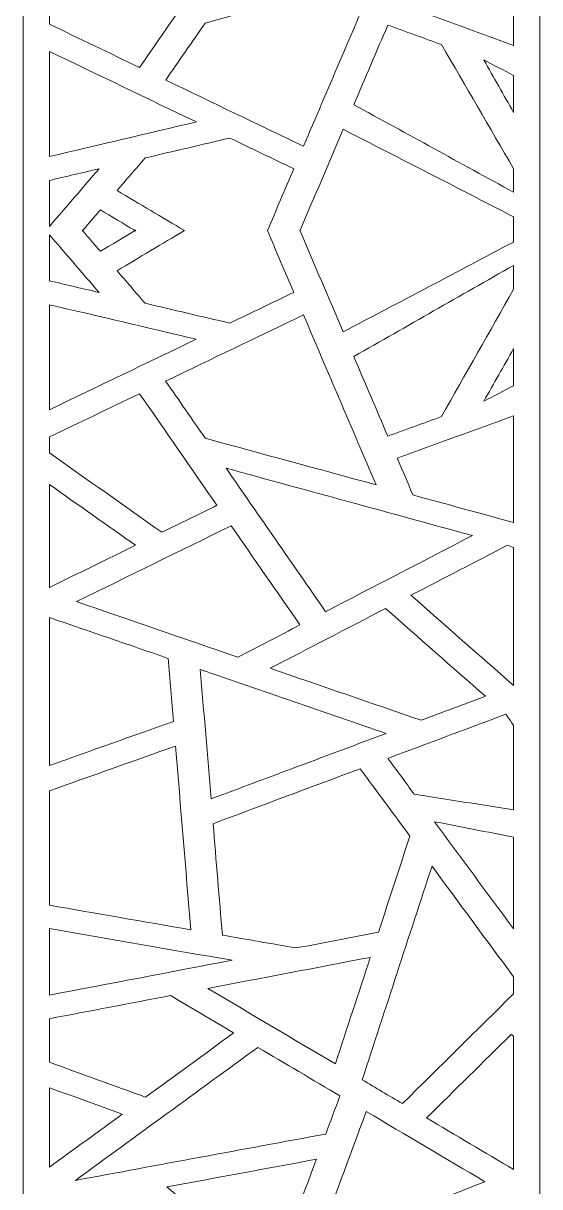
# Model space of a CAD drawing. Header units: centimetres. Extents: x 10.1 to 19.8, y -9.5 to 9.5.
# Drawn here: x 16.45 to 19.76, y -5.48 to 1.97 of the extents above; entities that cross this region are included whole.
import ezdxf

# ---------------------------------------------------------------- set-up
doc = ezdxf.new("R2010")
doc.units = ezdxf.units.CM
doc.header["$MEASUREMENT"] = 0
doc.layers.add('layer 1', color=7, linetype='Continuous')

msp = doc.modelspace()

# ---------------------------------------------------------------- linework, layer by layer
at = {"layer": 'layer 1', "color": 250, "lineweight": 9}
for points, knots in [([(19.59368, 9.45402), (19.59368, 9.25431), (19.59368, 9.05455), (19.59368, 8.85482), (19.59368, 8.85482), (19.43843, 8.76631), (19.28318, 8.67776), (19.12794, 8.58926), (19.12794, 8.58926), (19.03701, 8.70576), (18.94611, 8.82228), (18.85515, 8.93878), (18.85515, 8.93878), (18.9279, 9.11047), (19.00064, 9.28219), (19.07343, 9.45388), (19.07343, 9.45388), (19.00417, 9.45425), (18.93488, 9.45461), (18.86562, 9.45498), (18.86562, 9.45498), (18.81714, 9.34058), (18.76867, 9.22612), (18.72021, 9.11174), (18.72021, 9.11174), (18.63074, 9.22638), (18.5413, 9.34102), (18.45183, 9.45567), (18.45183, 9.45567), (18.34398, 9.4556), (18.23614, 9.4555), (18.12832, 9.45545), (18.12832, 9.45545), (17.86495, 9.38577), (17.60158, 9.31606), (17.33825, 9.24636), (17.33825, 9.24636), (17.24853, 9.31729), (17.15885, 9.38819), (17.06912, 9.45908), (17.06912, 9.45908), (16.97869, 9.45912), (16.88823, 9.45915), (16.79777, 9.45919), (16.79777, 9.45919), (16.9102, 9.37034), (17.02261, 9.28146), (17.13506, 9.19258), (17.13506, 9.19258), (16.96365, 9.1472), (16.79222, 9.10186), (16.62081, 9.05646), (16.62081, 9.05646), (16.62081, 9.19067), (16.62081, 9.32486), (16.62081, 9.45903), (16.62081, 9.45903), (16.56496, 9.45912), (16.50916, 9.45924), (16.45333, 9.45931), (16.45333, 9.45931), (16.45333, 3.12597), (16.45333, -3.20739), (16.45333, -9.54069), (16.45333, -9.54069), (17.55592, -9.54069), (18.65855, -9.54069), (19.76116, -9.54069), (19.76116, -9.54069), (19.76116, -3.20925), (19.76116, 3.12228), (19.76116, 9.45371), (19.76116, 9.45371), (19.70533, 9.45385), (19.64948, 9.45392), (19.59368, 9.45402)], [0, 0, 0, 0, 0.05, 0.05, 0.05, 0.05, 0.1, 0.1, 0.1, 0.1, 0.15, 0.15, 0.15, 0.15, 0.2, 0.2, 0.2, 0.2, 0.25, 0.25, 0.25, 0.25, 0.3, 0.3, 0.3, 0.3, 0.35, 0.35, 0.35, 0.35, 0.4, 0.4, 0.4, 0.4, 0.45, 0.45, 0.45, 0.45, 0.5, 0.5, 0.5, 0.5, 0.55, 0.55, 0.55, 0.55, 0.6, 0.6, 0.6, 0.6, 0.65, 0.65, 0.65, 0.65, 0.7, 0.7, 0.7, 0.7, 0.75, 0.75, 0.75, 0.75, 0.8, 0.8, 0.8, 0.8, 0.85, 0.85, 0.85, 0.85, 0.9, 0.9, 0.9, 0.9, 1, 1, 1, 1]), ([(16.62081, 1.96413), (16.81323, 1.87174), (17.00567, 1.77935), (17.19809, 1.6869), (17.19809, 1.6869), (17.36343, 1.92514), (17.52877, 2.16339), (17.69411, 2.40163), (17.69411, 2.40163), (17.57674, 2.45923), (17.45934, 2.51677), (17.34197, 2.57434), (17.34197, 2.57434), (17.10158, 2.40488), (16.8612, 2.2354), (16.62081, 2.06592), (16.62081, 2.06592), (16.62081, 2.03202), (16.62081, 1.9981), (16.62081, 1.96413)], [0, 0, 0, 0, 0.1666667, 0.1666667, 0.1666667, 0.1666667, 0.3333333, 0.3333333, 0.3333333, 0.3333333, 0.5, 0.5, 0.5, 0.5, 0.6666667, 0.6666667, 0.6666667, 0.6666667, 1, 1, 1, 1]), ([(19.59368, 2.51183), (19.37891, 2.45302), (19.16417, 2.39422), (18.94938, 2.33541), (18.94938, 2.33541), (18.91573, 2.25672), (18.88212, 2.17802), (18.84843, 2.09933), (18.84843, 2.09933), (19.09684, 2.00915), (19.34527, 1.91898), (19.59368, 1.82883), (19.59368, 1.82883), (19.59368, 2.05649), (19.59368, 2.28415), (19.59368, 2.51183)], [0, 0, 0, 0, 0.2, 0.2, 0.2, 0.2, 0.4, 0.4, 0.4, 0.4, 0.6, 0.6, 0.6, 0.6, 1, 1, 1, 1]), ([(18.71341, 2.2709), (18.34857, 2.17118), (17.98373, 2.07145), (17.61885, 1.97172), (17.61885, 1.97172), (17.53439, 1.84998), (17.44991, 1.72828), (17.36545, 1.60656), (17.36545, 1.60656), (17.65966, 1.46528), (17.95386, 1.32396), (18.24812, 1.18267), (18.24812, 1.18267), (18.4032, 1.54539), (18.55833, 1.90816), (18.71341, 2.2709)], [0, 0, 0, 0, 0.2, 0.2, 0.2, 0.2, 0.4, 0.4, 0.4, 0.4, 0.6, 0.6, 0.6, 0.6, 1, 1, 1, 1]), ([(19.59368, 1.03864), (19.43977, 1.30366), (19.28587, 1.5687), (19.13194, 1.83372), (19.13194, 1.83372), (19.01739, 1.87529), (18.90282, 1.91689), (18.78822, 1.9585), (18.78822, 1.9585), (18.71555, 1.78846), (18.64286, 1.61846), (18.57016, 1.44846), (18.57016, 1.44846), (18.91133, 1.26193), (19.25251, 1.07539), (19.59368, 0.88885), (19.59368, 0.88885), (19.59368, 0.9388), (19.59368, 0.98872), (19.59368, 1.03864)], [0, 0, 0, 0, 0.1666667, 0.1666667, 0.1666667, 0.1666667, 0.3333333, 0.3333333, 0.3333333, 0.3333333, 0.5, 0.5, 0.5, 0.5, 0.6666667, 0.6666667, 0.6666667, 0.6666667, 1, 1, 1, 1]), ([(16.62081, 1.11701), (16.93448, 1.19069), (17.24813, 1.26433), (17.5618, 1.33799), (17.5618, 1.33799), (17.24813, 1.48857), (16.93448, 1.63921), (16.62081, 1.78985), (16.62081, 1.78985), (16.62081, 1.56557), (16.62081, 1.34133), (16.62081, 1.11701)], [0, 0, 0, 0, 0.25, 0.25, 0.25, 0.25, 0.5, 0.5, 0.5, 0.5, 1, 1, 1, 1]), ([(19.59368, 1.63568), (19.53011, 1.6689), (19.46654, 1.70214), (19.403, 1.73534), (19.403, 1.73534), (19.46654, 1.62317), (19.53011, 1.51095), (19.59368, 1.39873), (19.59368, 1.39873), (19.59368, 1.47773), (19.59368, 1.5567), (19.59368, 1.63568)], [0, 0, 0, 0, 0.25, 0.25, 0.25, 0.25, 0.5, 0.5, 0.5, 0.5, 1, 1, 1, 1]), ([(19.59368, 0.7313), (19.23006, 0.91791), (18.86647, 1.10454), (18.50288, 1.29115), (18.50288, 1.29115), (18.4108, 1.07579), (18.31874, 0.86046), (18.22666, 0.6451), (18.22666, 0.6451), (18.22586, 0.6451), (18.22509, 0.6451), (18.22433, 0.6451), (18.22433, 0.6451), (18.22471, 0.64421), (18.22509, 0.64329), (18.22549, 0.6424), (18.22549, 0.6424), (18.22518, 0.64162), (18.22485, 0.64089), (18.22452, 0.64016), (18.22452, 0.64016), (18.22518, 0.64016), (18.22581, 0.64016), (18.22643, 0.64016), (18.22643, 0.64016), (18.31851, 0.42481), (18.41061, 0.20947), (18.50269, -0.00588), (18.50269, -0.00588), (18.86635, 0.18588), (19.23002, 0.37764), (19.59368, 0.5694), (19.59368, 0.5694), (19.59368, 0.62339), (19.59368, 0.67733), (19.59368, 0.7313)], [0, 0, 0, 0, 0.1, 0.1, 0.1, 0.1, 0.2, 0.2, 0.2, 0.2, 0.3, 0.3, 0.3, 0.3, 0.4, 0.4, 0.4, 0.4, 0.5, 0.5, 0.5, 0.5, 0.6, 0.6, 0.6, 0.6, 0.7, 0.7, 0.7, 0.7, 0.8, 0.8, 0.8, 0.8, 1, 1, 1, 1]), ([(18.01707, 0.6424), (18.07348, 0.77428), (18.12985, 0.90617), (18.18627, 1.03808), (18.18627, 1.03808), (18.04946, 1.10376), (17.91269, 1.16945), (17.77588, 1.23515), (17.77588, 1.23515), (17.59513, 1.19271), (17.41436, 1.15027), (17.23359, 1.10781), (17.23359, 1.10781), (17.17381, 1.03831), (17.11398, 0.96882), (17.05418, 0.89937), (17.05418, 0.89937), (17.19799, 0.81381), (17.34183, 0.72827), (17.48564, 0.64268), (17.48564, 0.64268), (17.34178, 0.55709), (17.19788, 0.47151), (17.05397, 0.38592), (17.05397, 0.38592), (17.11379, 0.3164), (17.17355, 0.2469), (17.23338, 0.17746), (17.23338, 0.17746), (17.41415, 0.13499), (17.5949, 0.09255), (17.77567, 0.05013), (17.77567, 0.05013), (17.91245, 0.11582), (18.04925, 0.1815), (18.18606, 0.24721), (18.18606, 0.24721), (18.12973, 0.37895), (18.07341, 0.51065), (18.01707, 0.6424)], [0, 0, 0, 0, 0.0909091, 0.0909091, 0.0909091, 0.0909091, 0.1818182, 0.1818182, 0.1818182, 0.1818182, 0.2727273, 0.2727273, 0.2727273, 0.2727273, 0.3636364, 0.3636364, 0.3636364, 0.3636364, 0.4545455, 0.4545455, 0.4545455, 0.4545455, 0.5454545, 0.5454545, 0.5454545, 0.5454545, 0.6363636, 0.6363636, 0.6363636, 0.6363636, 0.7272727, 0.7272727, 0.7272727, 0.7272727, 0.8181818, 0.8181818, 0.8181818, 0.8181818, 1, 1, 1, 1]), ([(16.62081, 0.66898), (16.72682, 0.79221), (16.83287, 0.91539), (16.93888, 1.03864), (16.93888, 1.03864), (16.83287, 1.01371), (16.72682, 0.98884), (16.62081, 0.96395), (16.62081, 0.96395), (16.62081, 0.86559), (16.62081, 0.7673), (16.62081, 0.66898)], [0, 0, 0, 0, 0.25, 0.25, 0.25, 0.25, 0.5, 0.5, 0.5, 0.5, 1, 1, 1, 1]), ([(16.83315, 0.64251), (16.83247, 0.64171), (16.83181, 0.64094), (16.83113, 0.64016), (16.83113, 0.64016), (16.83247, 0.64016), (16.83386, 0.64016), (16.83518, 0.64016), (16.83518, 0.64016), (16.87251, 0.5968), (16.90978, 0.55345), (16.94711, 0.51006), (16.94711, 0.51006), (17.01997, 0.55345), (17.09288, 0.5968), (17.16574, 0.64016), (17.16574, 0.64016), (17.16859, 0.64016), (17.17146, 0.64016), (17.17428, 0.64016), (17.17428, 0.64016), (17.17287, 0.64101), (17.17146, 0.64186), (17.17002, 0.64268), (17.17002, 0.64268), (17.17139, 0.64348), (17.1727, 0.6443), (17.17409, 0.6451), (17.17409, 0.6451), (17.17139, 0.6451), (17.16866, 0.6451), (17.16595, 0.6451), (17.16595, 0.6451), (17.09309, 0.68846), (17.02018, 0.73182), (16.9473, 0.77515), (16.9473, 0.77515), (16.90999, 0.73182), (16.8727, 0.68846), (16.83539, 0.6451), (16.83539, 0.6451), (16.83388, 0.6451), (16.83242, 0.6451), (16.83092, 0.6451), (16.83092, 0.6451), (16.83165, 0.64426), (16.83242, 0.64336), (16.83315, 0.64251)], [0, 0, 0, 0, 0.0769231, 0.0769231, 0.0769231, 0.0769231, 0.1538462, 0.1538462, 0.1538462, 0.1538462, 0.2307692, 0.2307692, 0.2307692, 0.2307692, 0.3076923, 0.3076923, 0.3076923, 0.3076923, 0.3846154, 0.3846154, 0.3846154, 0.3846154, 0.4615385, 0.4615385, 0.4615385, 0.4615385, 0.5384615, 0.5384615, 0.5384615, 0.5384615, 0.6153846, 0.6153846, 0.6153846, 0.6153846, 0.6923077, 0.6923077, 0.6923077, 0.6923077, 0.7692308, 0.7692308, 0.7692308, 0.7692308, 0.8461538, 0.8461538, 0.8461538, 0.8461538, 1, 1, 1, 1]), ([(16.62081, 0.32127), (16.72677, 0.29638), (16.83271, 0.27151), (16.93867, 0.24662), (16.93867, 0.24662), (16.83271, 0.36978), (16.72677, 0.49289), (16.62081, 0.616), (16.62081, 0.616), (16.62081, 0.51778), (16.62081, 0.41954), (16.62081, 0.32127)], [0, 0, 0, 0, 0.25, 0.25, 0.25, 0.25, 0.5, 0.5, 0.5, 0.5, 1, 1, 1, 1]), ([(19.59368, 0.41951), (19.25244, 0.22528), (18.91117, 0.03103), (18.56995, -0.1632), (18.56995, -0.1632), (18.64262, -0.3332), (18.71532, -0.50319), (18.78801, -0.67324), (18.78801, -0.67324), (18.90258, -0.63164), (19.01713, -0.59003), (19.13175, -0.54846), (19.13175, -0.54846), (19.2857, -0.27662), (19.43968, -0.00477), (19.59368, 0.26702), (19.59368, 0.26702), (19.59368, 0.31783), (19.59368, 0.36865), (19.59368, 0.41951)], [0, 0, 0, 0, 0.1666667, 0.1666667, 0.1666667, 0.1666667, 0.3333333, 0.3333333, 0.3333333, 0.3333333, 0.5, 0.5, 0.5, 0.5, 0.6666667, 0.6666667, 0.6666667, 0.6666667, 1, 1, 1, 1]), ([(16.62081, -0.50449), (16.93439, -0.3539), (17.24796, -0.20331), (17.56154, -0.05272), (17.56154, -0.05272), (17.24796, 0.02092), (16.93439, 0.09455), (16.62081, 0.16816), (16.62081, 0.16816), (16.62081, -0.05606), (16.62081, -0.28026), (16.62081, -0.50449)], [0, 0, 0, 0, 0.25, 0.25, 0.25, 0.25, 0.5, 0.5, 0.5, 0.5, 1, 1, 1, 1]), ([(18.7132, -0.98564), (18.55807, -0.62289), (18.40299, -0.26017), (18.24791, 0.10257), (18.24791, 0.10257), (17.95364, -0.0387), (17.65945, -0.18002), (17.36519, -0.32131), (17.36519, -0.32131), (17.4497, -0.44301), (17.53415, -0.56471), (17.61864, -0.68646), (17.61864, -0.68646), (17.98347, -0.78616), (18.34831, -0.88591), (18.7132, -0.98564)], [0, 0, 0, 0, 0.2, 0.2, 0.2, 0.2, 0.4, 0.4, 0.4, 0.4, 0.6, 0.6, 0.6, 0.6, 1, 1, 1, 1]), ([(19.59368, -0.11311), (19.53006, -0.22545), (19.4664, -0.33778), (19.40281, -0.4501), (19.40281, -0.4501), (19.4664, -0.41683), (19.53006, -0.38356), (19.59368, -0.35032), (19.59368, -0.35032), (19.59368, -0.27123), (19.59368, -0.19221), (19.59368, -0.11311)], [0, 0, 0, 0, 0.25, 0.25, 0.25, 0.25, 0.5, 0.5, 0.5, 0.5, 1, 1, 1, 1]), ([(16.62081, -0.78082), (16.86113, -0.95025), (17.10142, -1.11964), (17.34174, -1.28907), (17.34174, -1.28907), (17.45913, -1.23148), (17.5765, -1.17396), (17.69389, -1.11637), (17.69389, -1.11637), (17.52856, -0.87812), (17.36322, -0.63993), (17.19788, -0.40168), (17.19788, -0.40168), (17.0055, -0.49404), (16.81313, -0.58643), (16.62081, -0.67879), (16.62081, -0.67879), (16.62081, -0.71278), (16.62081, -0.74683), (16.62081, -0.78082)], [0, 0, 0, 0, 0.1666667, 0.1666667, 0.1666667, 0.1666667, 0.3333333, 0.3333333, 0.3333333, 0.3333333, 0.5, 0.5, 0.5, 0.5, 0.6666667, 0.6666667, 0.6666667, 0.6666667, 1, 1, 1, 1]), ([(19.59368, -0.54347), (19.34517, -0.63369), (19.09674, -0.72389), (18.84824, -0.81406), (18.84824, -0.81406), (18.88186, -0.89276), (18.91555, -0.97145), (18.94919, -1.05015), (18.94919, -1.05015), (19.164, -1.10896), (19.37882, -1.1678), (19.59368, -1.22659), (19.59368, -1.22659), (19.59368, -0.99888), (19.59368, -0.77122), (19.59368, -0.54347)], [0, 0, 0, 0, 0.2, 0.2, 0.2, 0.2, 0.4, 0.4, 0.4, 0.4, 0.6, 0.6, 0.6, 0.6, 1, 1, 1, 1]), ([(17.75193, -0.87848), (17.96447, -1.18476), (18.17707, -1.49107), (18.38962, -1.79735), (18.38962, -1.79735), (18.70315, -1.63483), (19.01666, -1.47239), (19.33014, -1.30987), (19.33014, -1.30987), (18.80406, -1.1661), (18.27802, -1.02227), (17.75193, -0.87848)], [0, 0, 0, 0, 0.25, 0.25, 0.25, 0.25, 0.5, 0.5, 0.5, 0.5, 1, 1, 1, 1]), ([(16.62081, -1.64262), (16.80471, -1.55244), (16.98861, -1.46225), (17.17254, -1.37203), (17.17254, -1.37203), (16.98861, -1.2424), (16.80471, -1.11277), (16.62081, -0.98307), (16.62081, -0.98307), (16.62081, -1.20292), (16.62081, -1.42277), (16.62081, -1.64262)], [0, 0, 0, 0, 0.25, 0.25, 0.25, 0.25, 0.5, 0.5, 0.5, 0.5, 1, 1, 1, 1]), ([(18.22553, -1.88235), (18.07859, -1.67066), (17.93165, -1.45895), (17.78475, -1.24727), (17.78475, -1.24727), (17.45459, -1.40915), (17.12447, -1.57105), (16.79438, -1.73294), (16.79438, -1.73294), (17.1388, -1.85148), (17.48324, -1.97), (17.82771, -2.08855), (17.82771, -2.08855), (17.9603, -2.01981), (18.09294, -1.95109), (18.22553, -1.88235)], [0, 0, 0, 0, 0.2, 0.2, 0.2, 0.2, 0.4, 0.4, 0.4, 0.4, 0.6, 0.6, 0.6, 0.6, 1, 1, 1, 1]), ([(19.59368, -1.3872), (19.581, -1.38195), (19.56834, -1.37673), (19.55571, -1.37155), (19.55571, -1.37155), (19.34924, -1.47853), (19.14276, -1.58552), (18.93634, -1.69254), (18.93634, -1.69254), (19.15544, -1.88501), (19.37456, -2.07745), (19.59368, -2.26989), (19.59368, -2.26989), (19.59368, -1.97565), (19.59368, -1.68144), (19.59368, -1.3872)], [0, 0, 0, 0, 0.2, 0.2, 0.2, 0.2, 0.4, 0.4, 0.4, 0.4, 0.6, 0.6, 0.6, 0.6, 1, 1, 1, 1]), ([(18.77343, -1.77695), (18.5272, -1.90456), (18.28098, -2.03218), (18.03474, -2.15979), (18.03474, -2.15979), (18.35728, -2.27078), (18.67977, -2.38178), (19.00231, -2.49277), (19.00231, -2.49277), (19.13937, -2.44156), (19.27636, -2.39032), (19.41342, -2.3391), (19.41342, -2.3391), (19.20011, -2.15172), (18.98673, -1.96434), (18.77343, -1.77695)], [0, 0, 0, 0, 0.2, 0.2, 0.2, 0.2, 0.4, 0.4, 0.4, 0.4, 0.6, 0.6, 0.6, 0.6, 1, 1, 1, 1]), ([(16.62081, -2.78223), (16.88576, -2.68822), (17.15071, -2.59417), (17.41565, -2.50011), (17.41565, -2.50011), (17.4045, -2.3655), (17.39333, -2.23091), (17.38213, -2.09629), (17.38213, -2.09629), (17.12838, -2.00896), (16.87458, -1.92164), (16.62081, -1.83426), (16.62081, -1.83426), (16.62081, -2.15026), (16.62081, -2.46628), (16.62081, -2.78223)], [0, 0, 0, 0, 0.2, 0.2, 0.2, 0.2, 0.4, 0.4, 0.4, 0.4, 0.6, 0.6, 0.6, 0.6, 1, 1, 1, 1]), ([(18.77797, -2.57662), (18.38101, -2.44005), (17.98413, -2.30346), (17.58723, -2.16687), (17.58723, -2.16687), (17.61017, -2.4432), (17.6331, -2.71958), (17.65604, -2.99597), (17.65604, -2.99597), (18.03001, -2.8562), (18.40395, -2.71639), (18.77797, -2.57662)], [0, 0, 0, 0, 0.25, 0.25, 0.25, 0.25, 0.5, 0.5, 0.5, 0.5, 1, 1, 1, 1]), ([(19.59368, -2.52519), (19.57714, -2.50145), (19.56065, -2.47767), (19.54411, -2.45391), (19.54411, -2.45391), (19.29217, -2.54808), (19.04019, -2.64228), (18.78822, -2.73645), (18.78822, -2.73645), (18.84471, -2.81305), (18.90119, -2.88963), (18.95768, -2.96628), (18.95768, -2.96628), (18.95777, -2.96606), (18.95782, -2.96585), (18.95789, -2.96569), (18.95789, -2.96569), (19.16984, -2.9991), (19.38173, -3.03253), (19.59368, -3.06596), (19.59368, -3.06596), (19.59368, -2.8857), (19.59368, -2.70545), (19.59368, -2.52519)], [0, 0, 0, 0, 0.1428571, 0.1428571, 0.1428571, 0.1428571, 0.2857143, 0.2857143, 0.2857143, 0.2857143, 0.4285714, 0.4285714, 0.4285714, 0.4285714, 0.5714286, 0.5714286, 0.5714286, 0.5714286, 0.7142857, 0.7142857, 0.7142857, 0.7142857, 1, 1, 1, 1]), ([(16.62081, -3.67702), (16.92265, -3.72922), (17.22446, -3.78142), (17.52632, -3.8336), (17.52632, -3.8336), (17.49378, -3.44157), (17.46125, -3.04953), (17.42871, -2.65748), (17.42871, -2.65748), (17.15941, -2.75306), (16.89009, -2.84867), (16.62081, -2.94426), (16.62081, -2.94426), (16.62081, -3.1885), (16.62081, -3.43275), (16.62081, -3.67702)], [0, 0, 0, 0, 0.2, 0.2, 0.2, 0.2, 0.4, 0.4, 0.4, 0.4, 0.6, 0.6, 0.6, 0.6, 1, 1, 1, 1]), ([(18.611, -2.80268), (18.29705, -2.92002), (17.98317, -3.03735), (17.66922, -3.15469), (17.66922, -3.15469), (17.68895, -3.39266), (17.70869, -3.63062), (17.72848, -3.86859), (17.72848, -3.86859), (17.88622, -3.8959), (18.04403, -3.92317), (18.20179, -3.95043), (18.20179, -3.95043), (18.3773, -3.91688), (18.55282, -3.88338), (18.72833, -3.84981), (18.72833, -3.84981), (18.79538, -3.64476), (18.86245, -3.43966), (18.92952, -3.23461), (18.92952, -3.23461), (18.82335, -3.09063), (18.71718, -2.94666), (18.611, -2.80268)], [0, 0, 0, 0, 0.1428571, 0.1428571, 0.1428571, 0.1428571, 0.2857143, 0.2857143, 0.2857143, 0.2857143, 0.4285714, 0.4285714, 0.4285714, 0.4285714, 0.5714286, 0.5714286, 0.5714286, 0.5714286, 0.7142857, 0.7142857, 0.7142857, 0.7142857, 1, 1, 1, 1]), ([(19.59368, -3.24078), (19.42481, -3.20779), (19.25599, -3.17481), (19.08717, -3.1418), (19.08717, -3.1418), (19.25599, -3.37078), (19.42481, -3.59971), (19.59368, -3.82862), (19.59368, -3.82862), (19.59368, -3.63269), (19.59368, -3.4367), (19.59368, -3.24078)], [0, 0, 0, 0, 0.25, 0.25, 0.25, 0.25, 0.5, 0.5, 0.5, 0.5, 1, 1, 1, 1]), ([(19.59368, -4.13518), (19.41949, -3.89905), (19.24538, -3.66288), (19.07119, -3.4267), (19.07119, -3.4267), (18.92206, -3.88263), (18.77293, -4.33854), (18.6238, -4.79447), (18.6238, -4.79447), (18.70967, -4.84531), (18.79559, -4.89612), (18.88146, -4.94694), (18.88146, -4.94694), (19.11886, -4.71258), (19.35626, -4.47823), (19.59368, -4.24382), (19.59368, -4.24382), (19.59368, -4.20764), (19.59368, -4.17141), (19.59368, -4.13518)], [0, 0, 0, 0, 0.1666667, 0.1666667, 0.1666667, 0.1666667, 0.3333333, 0.3333333, 0.3333333, 0.3333333, 0.5, 0.5, 0.5, 0.5, 0.6666667, 0.6666667, 0.6666667, 0.6666667, 1, 1, 1, 1]), ([(16.62081, -4.25262), (17.01066, -4.17809), (17.4005, -4.10363), (17.79035, -4.0291), (17.79035, -4.0291), (17.4005, -3.96165), (17.01066, -3.89423), (16.62081, -3.8268), (16.62081, -3.8268), (16.62081, -3.96876), (16.62081, -4.11071), (16.62081, -4.25262)], [0, 0, 0, 0, 0.25, 0.25, 0.25, 0.25, 0.5, 0.5, 0.5, 0.5, 1, 1, 1, 1]), ([(18.67572, -4.01054), (18.3289, -4.07684), (17.98206, -4.14313), (17.63524, -4.20943), (17.63524, -4.20943), (17.90765, -4.37063), (18.18008, -4.53183), (18.45246, -4.69305), (18.45246, -4.69305), (18.52692, -4.46553), (18.60131, -4.23804), (18.67572, -4.01054)], [0, 0, 0, 0, 0.25, 0.25, 0.25, 0.25, 0.5, 0.5, 0.5, 0.5, 1, 1, 1, 1]), ([(16.62081, -4.68244), (16.82591, -4.75687), (17.03103, -4.83129), (17.23613, -4.90572), (17.23613, -4.90572), (17.42419, -4.76866), (17.61228, -4.63162), (17.8004, -4.49451), (17.8004, -4.49451), (17.66557, -4.41471), (17.53074, -4.33494), (17.39592, -4.25519), (17.39592, -4.25519), (17.13753, -4.30454), (16.87915, -4.35395), (16.62081, -4.40333), (16.62081, -4.40333), (16.62081, -4.49635), (16.62081, -4.58939), (16.62081, -4.68244)], [0, 0, 0, 0, 0.1666667, 0.1666667, 0.1666667, 0.1666667, 0.3333333, 0.3333333, 0.3333333, 0.3333333, 0.5, 0.5, 0.5, 0.5, 0.6666667, 0.6666667, 0.6666667, 0.6666667, 1, 1, 1, 1]), ([(19.59368, -4.51421), (19.58824, -4.51098), (19.58281, -4.50769), (19.5774, -4.50444), (19.5774, -4.50444), (19.39705, -4.68246), (19.21668, -4.86053), (19.03635, -5.0386), (19.03635, -5.0386), (19.22211, -5.14853), (19.40787, -5.25849), (19.59368, -5.36843), (19.59368, -5.36843), (19.59368, -5.08367), (19.59368, -4.79894), (19.59368, -4.51421)], [0, 0, 0, 0, 0.2, 0.2, 0.2, 0.2, 0.4, 0.4, 0.4, 0.4, 0.6, 0.6, 0.6, 0.6, 1, 1, 1, 1]), ([(18.48149, -4.89761), (18.30634, -4.79395), (18.13119, -4.6903), (17.95604, -4.58666), (17.95604, -4.58666), (17.56653, -4.87055), (17.17696, -5.15441), (16.7874, -5.43828), (16.7874, -5.43828), (17.32183, -5.33944), (17.85625, -5.24066), (18.39068, -5.14178), (18.39068, -5.14178), (18.42094, -5.0604), (18.45122, -4.97903), (18.48149, -4.89761)], [0, 0, 0, 0, 0.2, 0.2, 0.2, 0.2, 0.4, 0.4, 0.4, 0.4, 0.6, 0.6, 0.6, 0.6, 1, 1, 1, 1]), ([(16.62081, -5.35417), (16.77622, -5.24089), (16.93168, -5.12759), (17.08712, -5.01432), (17.08712, -5.01432), (16.93168, -4.9579), (16.77622, -4.90153), (16.62081, -4.84514), (16.62081, -4.84514), (16.62081, -5.01481), (16.62081, -5.18448), (16.62081, -5.35417)], [0, 0, 0, 0, 0.25, 0.25, 0.25, 0.25, 0.5, 0.5, 0.5, 0.5, 1, 1, 1, 1]), ([(19.40945, -5.44677), (19.15645, -5.29707), (18.90348, -5.14733), (18.65043, -4.99759), (18.65043, -4.99759), (18.54174, -5.2898), (18.43305, -5.58204), (18.32434, -5.87426), (18.32434, -5.87426), (18.68605, -5.73176), (19.04776, -5.58929), (19.40945, -5.44677)], [0, 0, 0, 0, 0.25, 0.25, 0.25, 0.25, 0.5, 0.5, 0.5, 0.5, 1, 1, 1, 1]), ([(18.33062, -5.30326), (18.01156, -5.36226), (17.69251, -5.42127), (17.37347, -5.48027), (17.37347, -5.48027), (17.59765, -5.67629), (17.82183, -5.8723), (18.04601, -6.06832), (18.04601, -6.06832), (18.14089, -5.8133), (18.23574, -5.55828), (18.33062, -5.30326)], [0, 0, 0, 0, 0.25, 0.25, 0.25, 0.25, 0.5, 0.5, 0.5, 0.5, 1, 1, 1, 1])]:
    msp.add_open_spline(points, degree=3, knots=knots, dxfattribs=at)

doc.saveas('drawing.dxf')
